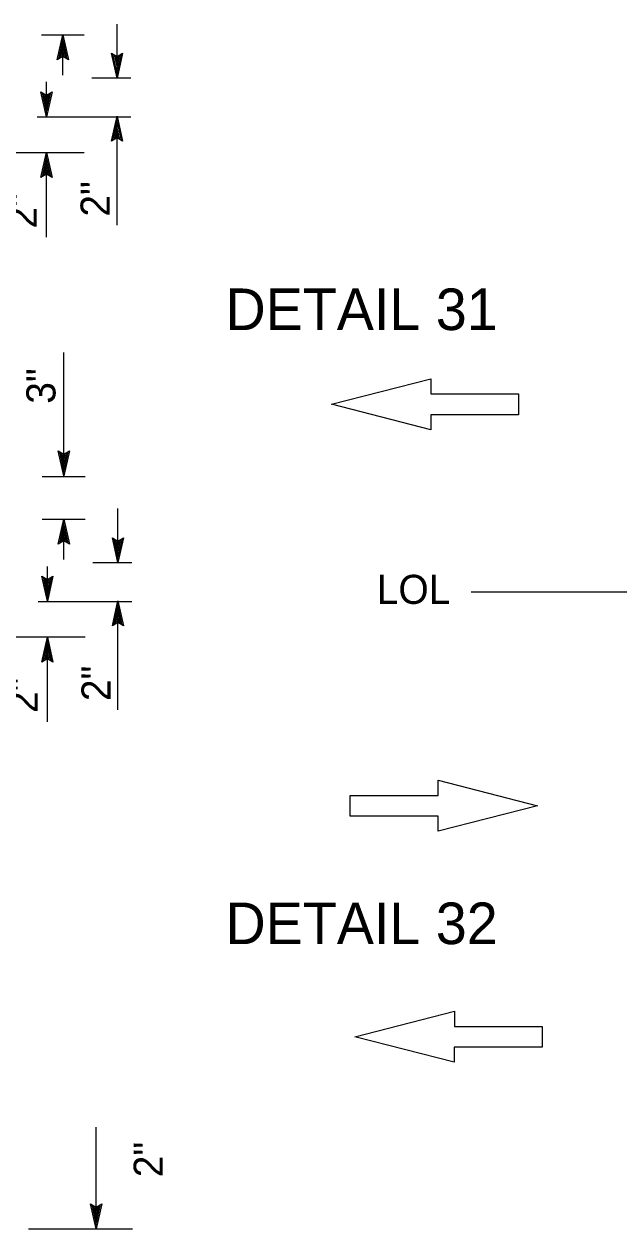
# Model space of a CAD drawing. Extents: x -893 to 867, y -474 to 712.
# Drawn here: x -448.3 to -305.4, y -179.4 to 110.4 of the extents above; entities that cross this region are included whole.
import ezdxf

# ---------------------------------------------------------------- set-up
doc = ezdxf.new("R2010")
doc.units = 0
for name, color, linetype in [('56 Stage 3 Anno', 7, 'Continuous'), ('57 Undefined', 7, 'Continuous'), ('60 Nongeo Data', 7, 'Continuous')]:
    doc.layers.add(name, color=color, linetype=linetype)

msp = doc.modelspace()

# ---------------------------------------------------------------- linework, layer by layer
at = {"layer": '56 Stage 3 Anno'}
for p, q in [((-426.01, 97.38), (-426.01, 110.38)), ((-444.19, 107.83), (-433.91, 107.83)), ((-440.35, 101.82), (-439.01, 107.82)), ((-439.01, 107.82), (-439.01, 107.82)), ((-439.01, 107.82), (-437.68, 101.82)), ((-439.01, 98.1), (-439.01, 107.82)), ((-439.99, 102.03), (-439.01, 106.44)), ((-439.64, 102.27), (-439.01, 105.06)), ((-439.01, 106.43), (-438.04, 102.05)), ((-439.01, 105.06), (-438.39, 102.23)), ((-439.01, 102.62), (-440.35, 101.82)), ((-440.35, 101.82), (-440.35, 101.82)), ((-439.29, 102.44), (-439.01, 103.67)), ((-439.01, 103.67), (-438.75, 102.46)), ((-437.68, 101.82), (-439.01, 102.62)), ((-437.68, 101.82), (-437.68, 101.82)), ((-426.01, 97.38), (-427.34, 103.38)), ((-427.34, 103.38), (-427.34, 103.38)), ((-427.34, 103.38), (-426.01, 102.58)), ((-426.02, 98.77), (-426.98, 103.14)), ((-426.01, 100.14), (-426.64, 102.96)), ((-426.01, 101.52), (-426.28, 102.73)), ((-426.01, 102.58), (-424.67, 103.38)), ((-424.67, 103.38), (-426.01, 97.38)), ((-425.03, 103.16), (-426.01, 98.76)), ((-425.39, 102.93), (-426.01, 100.14)), ((-425.74, 102.75), (-426.01, 101.52)), ((-424.67, 103.38), (-424.67, 103.38)), ((-442.95, 88.1), (-442.95, 96.47)), ((-432.04, 97.42), (-422.69, 97.42)), ((-426.01, 97.38), (-426.01, 97.38)), ((-442.95, 88.1), (-444.28, 94.1)), ((-444.28, 94.1), (-444.28, 94.1)), ((-444.28, 94.1), (-442.95, 93.3)), ((-442.96, 89.5), (-443.92, 93.87)), ((-442.95, 90.87), (-443.58, 93.69)), ((-442.95, 92.25), (-443.22, 93.46)), ((-442.95, 93.3), (-441.61, 94.1)), ((-441.61, 94.1), (-442.95, 88.1)), ((-441.97, 93.89), (-442.95, 89.48)), ((-442.33, 93.65), (-442.95, 90.87)), ((-442.67, 93.48), (-442.95, 92.25)), ((-441.61, 94.1), (-441.61, 94.1)), ((-445.21, 88.07), (-422.69, 88.07)), ((-442.95, 88.1), (-442.95, 88.1)), ((-427.35, 82.21), (-426.01, 88.21)), ((-426.01, 88.21), (-426.01, 88.21)), ((-426.01, 88.21), (-424.68, 82.21)), ((-426.01, 61.99), (-426.01, 88.21)), ((-427, 82.43), (-426.01, 86.83)), ((-426.64, 82.66), (-426.02, 85.45)), ((-426.29, 82.84), (-426.02, 84.07)), ((-426.02, 85.45), (-425.39, 82.62)), ((-426.02, 84.07), (-425.75, 82.86)), ((-426.01, 86.82), (-425.04, 82.45)), ((-426.01, 83.01), (-427.35, 82.21)), ((-427.35, 82.21), (-427.35, 82.21)), ((-424.68, 82.21), (-426.01, 83.01)), ((-424.68, 82.21), (-424.68, 82.21)), ((-460.39, 79.52), (-433.91, 79.52)), ((-444.29, 73.47), (-442.95, 79.47)), ((-442.95, 79.47), (-442.95, 79.47)), ((-442.95, 79.47), (-441.62, 73.47)), ((-442.95, 59.12), (-442.95, 79.47)), ((-443.94, 73.69), (-442.95, 78.09)), ((-443.58, 73.92), (-442.95, 76.71)), ((-442.95, 78.08), (-441.98, 73.71)), ((-442.95, 76.71), (-442.33, 73.89)), ((-442.95, 74.27), (-444.29, 73.47)), ((-444.29, 73.47), (-444.29, 73.47)), ((-443.23, 74.1), (-442.96, 75.33)), ((-442.96, 75.33), (-442.69, 74.12)), ((-441.62, 73.47), (-442.95, 74.27)), ((-441.62, 73.47), (-441.62, 73.47)), ((-438.79, 1.74), (-438.79, 31.38)), ((-438.79, 1.74), (-440.12, 7.74)), ((-440.12, 7.74), (-440.12, 7.74)), ((-440.12, 7.74), (-438.79, 6.94)), ((-438.8, 3.13), (-439.76, 7.5)), ((-438.79, 4.5), (-439.42, 7.32)), ((-438.79, 5.88), (-439.06, 7.09)), ((-438.79, 6.94), (-437.45, 7.74)), ((-437.45, 7.74), (-438.79, 1.74)), ((-437.81, 7.52), (-438.79, 3.12)), ((-438.17, 7.29), (-438.79, 4.5)), ((-438.51, 7.11), (-438.79, 5.88)), ((-437.45, 7.74), (-437.45, 7.74)), ((-443.97, 1.6), (-433.69, 1.6)), ((-438.79, 1.74), (-438.79, 1.74)), ((-425.79, -19.15), (-425.79, -6.15)), ((-443.97, -8.69), (-433.69, -8.69)), ((-440.13, -14.71), (-438.79, -8.71)), ((-439.78, -14.49), (-438.79, -10.09)), ((-439.42, -14.26), (-438.79, -11.47)), ((-438.79, -8.71), (-438.79, -8.71)), ((-438.79, -8.71), (-437.46, -14.71)), ((-438.79, -18.42), (-438.79, -8.71)), ((-438.79, -10.1), (-437.82, -14.47)), ((-438.79, -11.47), (-438.17, -14.29)), ((-438.79, -13.91), (-440.13, -14.71)), ((-439.07, -14.08), (-438.79, -12.85)), ((-438.79, -12.85), (-438.53, -14.06)), ((-437.46, -14.71), (-438.79, -13.91)), ((-425.79, -19.15), (-427.12, -13.15)), ((-427.12, -13.15), (-427.12, -13.15)), ((-427.12, -13.15), (-425.79, -13.95)), ((-425.8, -17.76), (-426.77, -13.38)), ((-425.79, -16.39), (-426.42, -13.56)), ((-425.79, -15.01), (-426.06, -13.8)), ((-425.79, -13.95), (-424.45, -13.15)), ((-424.45, -13.15), (-425.79, -19.15)), ((-424.81, -13.37), (-425.79, -17.77)), ((-425.17, -13.6), (-425.79, -16.39)), ((-425.52, -13.78), (-425.79, -15.01)), ((-424.45, -13.15), (-424.45, -13.15)), ((-440.13, -14.71), (-440.13, -14.71)), ((-437.46, -14.71), (-437.46, -14.71)), ((-442.73, -28.42), (-442.73, -20.05)), ((-431.82, -19.1), (-422.47, -19.1)), ((-425.79, -19.15), (-425.79, -19.15)), ((-442.73, -28.42), (-444.06, -22.42)), ((-444.06, -22.42), (-444.06, -22.42)), ((-444.06, -22.42), (-442.73, -23.22)), ((-442.74, -27.03), (-443.7, -22.65)), ((-442.73, -25.66), (-443.36, -22.83)), ((-442.73, -24.28), (-443, -23.07)), ((-442.73, -23.22), (-441.39, -22.42)), ((-441.39, -22.42), (-442.73, -28.42)), ((-441.75, -22.64), (-442.73, -27.04)), ((-442.11, -22.87), (-442.73, -25.66)), ((-442.46, -23.05), (-442.73, -24.28)), ((-441.39, -22.42), (-441.39, -22.42)), ((-444.99, -28.46), (-422.47, -28.46)), ((-442.73, -28.42), (-442.73, -28.42)), ((-427.13, -34.31), (-425.79, -28.31)), ((-425.79, -28.31), (-425.79, -28.31)), ((-425.79, -28.31), (-424.46, -34.31)), ((-425.79, -54.54), (-425.79, -28.31)), ((-426.78, -34.1), (-425.8, -29.69)), ((-426.42, -33.86), (-425.8, -31.08)), ((-425.8, -31.08), (-425.17, -33.9)), ((-425.79, -29.7), (-424.82, -34.08)), ((-425.79, -33.51), (-427.13, -34.31)), ((-427.13, -34.31), (-427.13, -34.31)), ((-426.07, -33.69), (-425.8, -32.46)), ((-425.8, -32.46), (-425.53, -33.67)), ((-424.46, -34.31), (-425.79, -33.51)), ((-424.46, -34.31), (-424.46, -34.31)), ((-460.17, -37.01), (-433.69, -37.01)), ((-444.07, -43.05), (-442.73, -37.05)), ((-442.73, -37.05), (-442.73, -37.05)), ((-442.73, -37.05), (-441.4, -43.05)), ((-442.73, -57.41), (-442.73, -37.05)), ((-443.72, -42.83), (-442.73, -38.43)), ((-443.36, -42.6), (-442.73, -39.81)), ((-442.73, -38.44), (-441.76, -42.82)), ((-442.73, -39.81), (-442.11, -42.64)), ((-442.73, -42.25), (-444.07, -43.05)), ((-444.07, -43.05), (-444.07, -43.05)), ((-443.01, -42.42), (-442.74, -41.2)), ((-442.74, -41.2), (-442.47, -42.4)), ((-441.4, -43.05), (-442.73, -42.25)), ((-441.4, -43.05), (-441.4, -43.05)), ((-431.01, -179.33), (-431.01, -154.89)), ((-431.01, -179.33), (-432.34, -173.33)), ((-432.34, -173.33), (-432.34, -173.33)), ((-432.34, -173.33), (-431.01, -174.13)), ((-431.01, -177.94), (-431.98, -173.57)), ((-431.01, -176.57), (-431.63, -173.75)), ((-431.01, -174.13), (-429.67, -173.33)), ((-429.67, -173.33), (-431.01, -179.33)), ((-430.02, -173.55), (-431.01, -177.95)), ((-430.38, -173.78), (-431.01, -176.57)), ((-429.67, -173.33), (-429.67, -173.33)), ((-431, -175.19), (-431.27, -173.98)), ((-430.73, -173.96), (-431, -175.19)), ((-447.26, -179.38), (-422.26, -179.38)), ((-431.01, -179.33), (-431.01, -179.33))]:
    msp.add_line(p, q, dxfattribs=at)
at = {"layer": '60 Nongeo Data'}
for p, q in [((-374.51, 18.93), (-350.6, 25.07)), ((-350.6, 25.07), (-350.6, 21.43)), ((-350.6, 21.43), (-329.51, 21.43)), ((-329.51, 21.43), (-329.51, 18.93)), ((-350.61, 12.79), (-374.51, 18.93)), ((-329.51, 18.93), (-329.51, 16.43)), ((-329.51, 16.43), (-350.61, 16.43)), ((-350.61, 16.43), (-350.61, 12.79)), ((-340.92, -26.17), (145.4, -26.17)), ((-348.88, -75.11), (-348.88, -71.47)), ((-348.88, -71.47), (-324.97, -77.61)), ((-369.98, -77.61), (-369.98, -75.11)), ((-369.98, -75.11), (-348.88, -75.11)), ((-369.98, -80.11), (-369.98, -77.61)), ((-324.97, -77.61), (-348.89, -83.74)), ((-348.89, -80.11), (-369.98, -80.11)), ((-348.89, -83.74), (-348.89, -80.11)), ((-368.88, -133.18), (-344.96, -127.04)), ((-344.96, -127.04), (-344.96, -130.68)), ((-344.97, -139.32), (-368.88, -133.18)), ((-344.96, -130.68), (-323.87, -130.68)), ((-323.87, -130.68), (-323.87, -133.18)), ((-323.87, -133.18), (-323.87, -135.68)), ((-323.87, -135.68), (-344.97, -135.68)), ((-344.97, -135.68), (-344.97, -139.32))]:
    msp.add_line(p, q, dxfattribs=at)

# ---------------------------------------------------------------- texts
at = {"layer": '57 Undefined'}
for s, p in [('2" ', (-427.77, 64.07)), ('2" ', (-445.28, 61.21)), ('3" ', (-440.79, 19.07)), ('2" ', (-427.55, -52.45)), ('2" ', (-445.06, -55.32)), ('2" ', (-415.02, -166.96))]:
    msp.add_text(s, height=7, rotation=90, dxfattribs=at).set_placement(p)
for s, height, p in [('DETAIL 31', 10, (-399.95, 36.79)), ('LOL', 7, (-363.61, -29.07)), ('DETAIL 32', 10, (-399.95, -110.89))]:
    msp.add_text(s, height=height, dxfattribs=at).set_placement(p)

doc.saveas('drawing.dxf')
